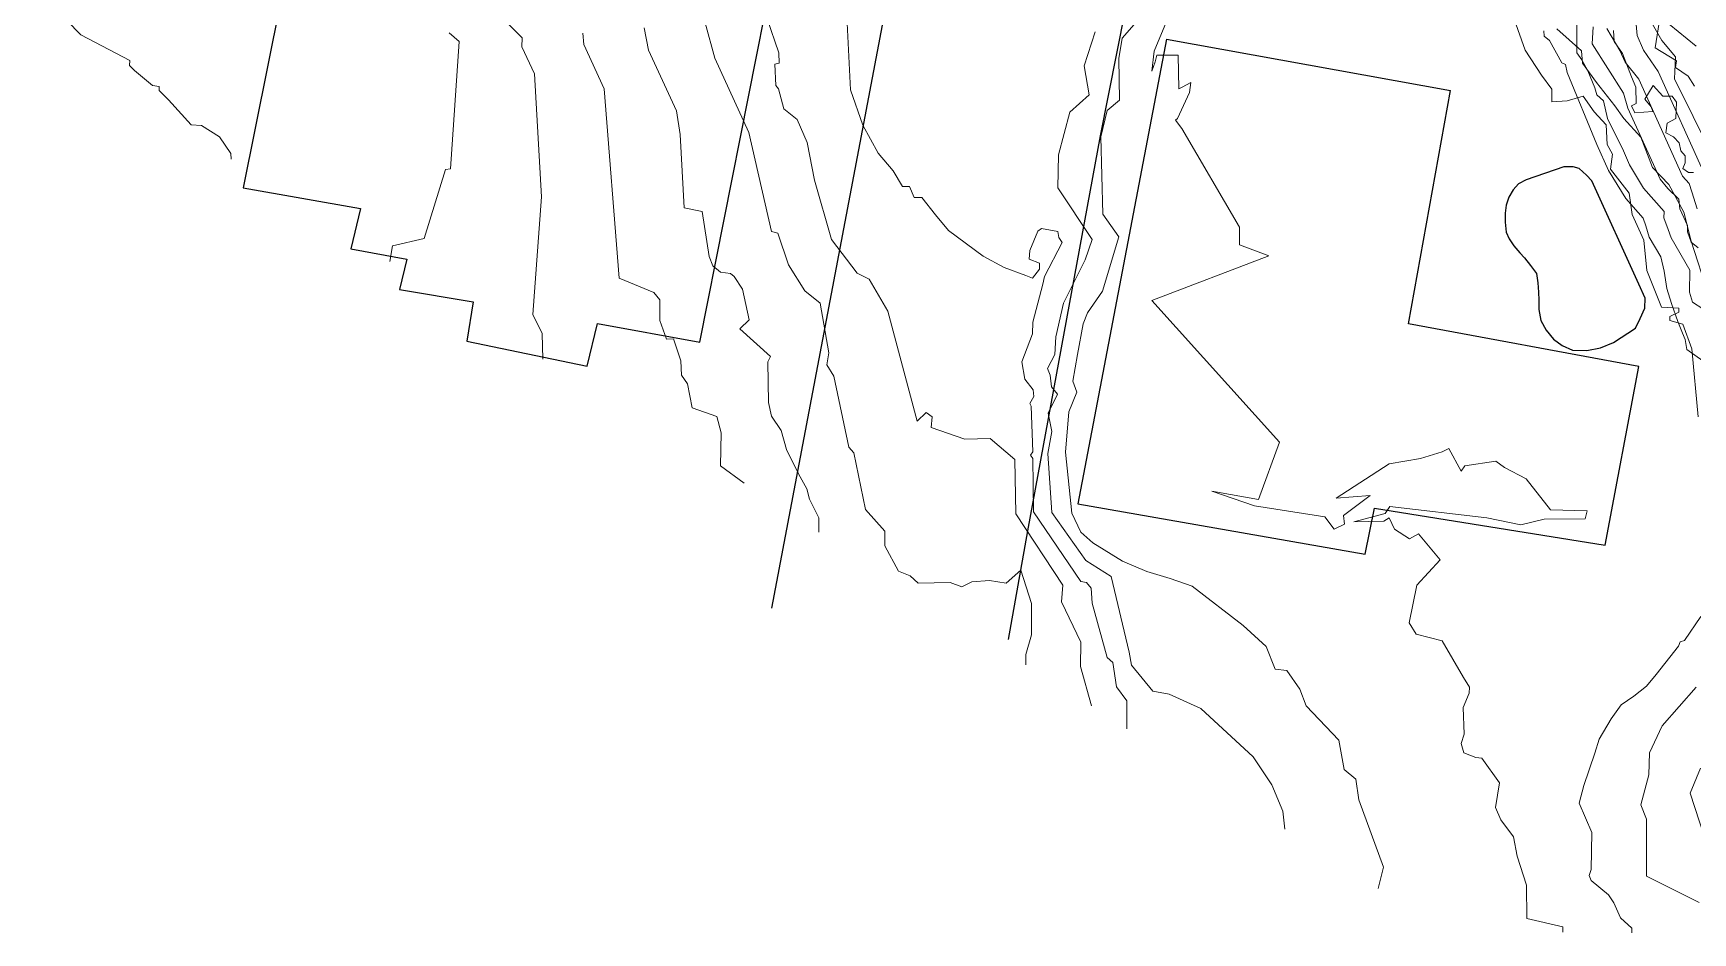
# Model space of a CAD drawing. Header units: metres. Extents: x 683 to 917, y -108 to 80.
# Drawn here: x 760.9 to 830.6, y -107.7 to -69.9 of the extents above; entities that cross this region are included whole.
import ezdxf

# ---------------------------------------------------------------- set-up
doc = ezdxf.new("R2010")
doc.units = ezdxf.units.M
doc.layers.add('Cadastre with houses', color=6, linetype='Continuous')
doc.layers.add('Landslide2025', color=21, linetype='Continuous')

msp = doc.modelspace()

# ---------------------------------------------------------------- linework, layer by layer
at = {"lineweight": 0}
for points, elevation in [([(769.184, -75.2), (769.167, -74.96), (768.688, -74.259), (767.936, -73.781), (767.491, -73.746), (766.551, -72.703), (766.157, -72.31), (766.157, -72.139), (765.867, -72.105), (765.114, -71.472), (764.909, -71.267), (764.926, -71.045), (762.857, -69.968), (762.276, -69.369), (762.036, -69.369), (761.797, -69.044), (761.523, -69.027), (760.378, -67.044)], 37.5), ([(782.263, -83.588), (782.244, -82.507), (781.846, -81.711), (782.208, -76.778), (781.922, -71.605), (781.38, -70.483), (781.4, -70.095), (778.922, -67.598)], 36.5), ([(793.856, -90.855), (793.856, -90.25), (793.464, -89.466), (793.358, -89.039), (793.002, -88.399), (792.503, -87.384), (792.272, -86.583), (791.862, -85.978), (791.738, -85.408), (791.72, -83.7), (791.827, -83.486), (790.545, -82.311), (790.937, -81.938), (790.652, -80.656), (790.296, -80.122), (790.154, -79.998), (789.721, -79.94), (789.403, -79.676), (789.245, -79.279), (788.959, -77.392), (788.198, -77.234), (788.04, -74.158), (787.881, -73.159), (786.709, -70.613), (786.527, -69.68)], 35.5), ([(802.55, -96.423), (802.55, -95.995), (802.794, -95.17), (802.794, -93.856), (802.336, -92.45), (801.725, -93), (801.022, -92.878), (800.288, -92.939), (799.86, -93.153), (799.371, -92.97), (798.027, -93), (797.687, -92.682), (797.199, -92.491), (796.626, -91.43), (796.626, -90.815), (795.82, -89.903), (795.332, -87.526), (795.12, -87.293), (794.483, -84.301), (794.186, -83.835), (794.271, -83.325), (793.91, -81.246), (793.274, -80.716), (792.587, -79.633), (792.13, -78.3), (791.864, -78.224), (790.922, -74.074), (789.486, -70.956), (789.082, -69.476)], 35), ([(791.684, -69.298), (792.172, -70.728), (792.196, -71.161), (792.015, -71.209), (792.051, -72.099), (792.16, -72.244), (792.388, -73.074), (792.953, -73.531), (793.365, -74.49), (793.681, -76.071), (794.389, -78.571), (795.473, -79.986), (795.97, -80.227), (796.761, -81.581), (797.992, -86.188), (798.371, -85.826), (798.612, -86.016), (798.578, -86.464), (799.99, -86.946), (801.058, -86.929), (802.092, -87.808), (802.127, -90.082), (804.108, -93.079), (804.051, -93.784), (804.857, -95.477), (804.839, -96.498), (805.305, -98.147)], 34.5), ([(806.79, -99.108), (806.798, -97.939), (806.364, -97.347), (806.206, -96.321), (805.969, -96.124), (805.338, -93.836), (805.299, -93.204), (805.101, -92.968), (804.865, -92.928), (802.872, -90.008), (802.839, -87.758), (802.74, -87.625), (802.839, -87.477), (802.773, -85.559), (802.723, -85.459), (802.889, -85.162), (802.856, -84.881), (802.508, -84.434), (802.376, -83.707), (802.823, -82.533), (802.839, -82.037), (803.259, -80.444), (803.327, -80.125), (804.079, -78.691), (803.942, -78.486), (803.897, -78.236), (803.214, -78.099), (803.054, -78.213), (803.054, -78.213), (802.713, -79.033), (802.69, -79.397), (803.123, -79.556), (803.123, -79.807), (802.827, -80.194), (802.553, -80.08), (801.643, -79.738), (800.755, -79.26), (799.297, -78.19), (798.751, -77.53), (798.182, -76.801), (797.863, -76.801), (797.66, -76.336), (797.372, -76.348), (796.973, -75.686), (796.348, -74.937), (795.711, -73.763), (795.187, -72.289), (795.049, -69.479)], 34), ([(817.347, -105.812), (817.574, -104.923), (816.531, -102.1), (816.413, -101.229), (815.914, -100.821), (815.696, -99.586), (814.318, -98.146), (814.063, -97.446), (813.507, -96.668), (813.018, -96.602), (812.641, -95.657), (811.674, -94.78), (809.54, -93.124), (808.617, -92.795), (807.63, -92.508), (806.616, -92.066), (805.366, -91.308), (804.864, -90.857), (804.475, -90.058), (804.218, -87.497), (804.353, -85.797), (804.694, -84.971), (804.524, -84.508), (804.718, -83.402), (804.961, -82.113), (805.144, -81.651), (805.764, -80.739), (806.457, -78.453), (805.781, -77.506), (805.7, -74.251), (805.968, -73.154), (806.481, -72.711), (806.458, -70.961), (806.59, -70.114), (807.388, -69.204)], 33), ([(808.53, -69.241), (807.939, -70.657), (807.845, -71.492), (807.986, -71.107), (808.052, -70.826), (808.943, -70.826), (808.971, -72.242), (809.111, -72.176), (809.477, -71.97), (809.43, -72.401), (808.924, -73.489), (808.841, -73.56), (809.1, -73.909), (811.518, -78.044), (811.519, -78.79), (812.755, -79.248), (807.838, -81.123), (813.199, -87.083), (812.314, -89.484), (810.365, -89.13), (812.148, -89.755), (815.107, -90.214), (815.503, -90.724), (815.931, -90.516), (815.889, -90.151), (817.015, -89.317), (815.587, -89.421), (817.807, -87.983), (819.13, -87.764), (820.037, -87.483), (820.308, -87.337), (820.829, -88.296), (820.985, -88.067), (822.288, -87.879), (822.652, -88.142), (823.557, -88.622), (824.583, -89.92), (826.121, -89.964), (826.033, -90.302), (824.321, -90.313), (823.339, -90.542), (821.91, -90.247), (817.83, -89.778), (817.644, -90.073), (816.324, -90.422), (817.579, -90.4), (817.808, -90.247), (818.037, -90.727), (818.659, -91.142), (819.041, -90.924), (819.946, -92.015), (818.964, -93.084), (818.653, -94.665), (818.945, -95.141), (820.035, -95.418), (820.934, -96.962), (821.186, -97.37), (821.162, -97.622), (820.922, -98.222), (820.958, -99.338), (820.826, -99.733), (820.946, -100.117), (821.45, -100.321), (821.703, -100.343), (822.447, -101.378), (822.269, -102.413), (822.496, -102.931), (823.035, -103.653), (823.179, -104.457), (823.579, -105.681), (823.595, -107.072), (825.096, -107.428), (825.105, -107.652)], 32.5), ([(830.979, -81.475), (830.551, -81.203), (830.415, -80.775), (830.434, -79.86), (829.656, -78.499), (829.52, -78.149), (829.345, -77.662), (829.364, -77.39), (828.489, -76.417), (827.905, -75.425), (827.652, -74.842), (826.975, -73.489), (826.806, -72.751), (826.532, -72.498), (826.448, -72.203), (826.153, -71.487), (825.9, -71.024), (825.69, -70.729), (825.69, -69.528)], 31.5), ([(830.783, -78.919), (830.492, -78.673), (830.335, -78.247), (830.335, -77.978), (830.021, -77.283), (829.977, -76.88), (829.506, -76.432), (829.192, -76.029), (827.826, -73.049), (827.647, -72.422), (826.34, -70.344), (826.375, -69.639)], 31), ([(831.046, -75.818), (829.099, -71.514), (828.484, -70.612), (828.217, -69.997), (828.176, -69.546)], 30), ([(828.755, -69.336), (829.258, -70.207), (829.832, -70.893), (829.791, -71.816), (831.359, -74.983)], 29.5), ([(830.698, -70.448), (829.57, -69.525)], 29), ([(778.328, -69.882), (778.756, -70.248), (778.389, -75.595), (778.175, -75.625), (777.289, -78.528), (775.955, -78.839), (775.844, -79.484)], 37), ([(783.943, -69.9), (783.985, -70.38), (784.84, -72.236), (785.47, -80.191), (786.933, -80.786), (787.184, -81.106), (787.184, -81.974), (787.459, -82.752), (787.751, -82.743), (788.062, -83.667), (788.085, -84.263), (788.337, -84.629), (788.543, -85.637), (789.573, -86.004), (789.757, -86.691), (789.734, -88.065), (790.719, -88.798)], 36), ([(813.432, -103.325), (813.432, -103.325), (813.34, -102.575), (812.879, -101.47), (812.09, -100.286), (809.906, -98.26), (808.564, -97.655), (807.88, -97.536), (806.985, -96.444), (806.887, -95.891), (806.131, -92.719), (805.064, -92.05), (803.635, -90.027), (803.467, -87.559), (803.635, -86.633), (803.481, -85.862), (803.874, -85.063), (803.623, -84.751), (803.568, -84.268), (803.456, -83.989), (803.772, -83.394), (803.809, -82.651), (804.125, -81.238), (805.036, -79.417), (805.333, -78.562), (803.887, -76.4), (803.916, -75.014), (804.393, -73.223), (805.216, -72.486), (804.997, -71.276), (805.465, -69.842)], 33.5), ([(830.977, -83.667), (830.308, -83.191), (830.246, -82.768), (830.121, -82.494), (829.934, -82.009), (829.661, -81.25), (829.474, -80.628), (829.362, -79.893), (829.213, -79.296), (828.727, -78.462), (828.59, -77.989), (828.478, -77.666), (827.744, -76.845), (827.025, -75.671), (826.532, -74.572), (825.29, -71.56), (825.215, -71.224), (825.066, -71.15), (824.543, -70.216), (824.319, -70.03), (824.3, -69.806)], 32), ([(830.743, -77.285), (830.526, -76.567), (830.404, -76.214), (830.133, -75.903), (828.295, -71.835), (827.725, -71.115), (827.5, -70.635), (826.944, -69.704)], 30.5), ([(827.994, -107.677), (827.994, -107.477), (827.528, -107.049), (827.242, -106.421), (827.014, -106.087), (826.29, -105.478), (826.204, -105.278), (826.29, -105.021), (826.317, -103.468), (825.784, -102.229), (825.987, -101.499), (826.442, -100.134), (826.624, -99.542), (827.125, -98.7), (827.557, -98.109), (828.08, -97.745), (828.61, -97.328), (829.027, -96.835), (829.962, -95.635), (830.025, -95.458), (830.215, -95.407), (830.897, -94.397)], 32), ([(830.822, -106.406), (829.287, -105.632), (828.609, -105.3), (828.612, -102.9), (828.38, -102.303), (828.711, -101.043), (828.744, -100.115), (829.275, -98.987), (830.701, -97.363)], 31.5), ([(831.033, -103.619), (830.447, -101.808), (830.889, -100.763)], 31)]:
    msp.add_lwpolyline(points, dxfattribs=dict(at, elevation=elevation))
at = {"layer": 'Cadastre with houses'}
for p, q in [((808.463, -70.16, 35), (804.727, -89.665, 35)), ((818.618, -82.111, 35), (820.383, -72.307, 35)), ((828.298, -83.906, 35), (818.618, -82.111, 35)), ((826.874, -91.398, 35), (828.298, -83.906, 35)), ((804.727, -89.665, 35), (816.804, -91.775, 35)), ((816.804, -91.775, 35), (817.194, -89.85, 35)), ((817.194, -89.85, 35), (826.874, -91.398, 35))]:
    msp.add_line(p, q, dxfattribs=at)
for points in [[(801.112, -45.373, 32), (791.862, -94.053, 38.5)], [(801.822, -95.369, 37.8), (802.633, -90.797, 36.6), (805.691, -74.213, 35.1), (808.462, -60.231, 35.1), (810.935, -46.853, 31.2)], [(792.942, -62.255, 40), (780.496, -60.15, 40), (778.556, -67.209, 40), (771.745, -66.156, 40), (769.681, -76.393, 40), (774.614, -77.26, 40), (774.201, -78.953, 40), (776.554, -79.386, 40), (776.245, -80.666, 40), (779.341, -81.182, 40), (779.072, -82.833, 40), (784.129, -83.886, 40), (784.562, -82.09, 40), (788.855, -82.874, 40), (792.942, -62.255, 40)], [(808.463, -70.16, 35), (820.383, -72.307, 35)], [(826.316, -76.11, 34.2), (826.1, -75.872, 34.2), (825.79, -75.583, 34.2), (825.542, -75.511, 34), (825.15, -75.511, 34.2), (823.561, -76.068, 34.2), (823.241, -76.223, 34.2), (823.014, -76.481, 34.2), (822.838, -76.791, 34.2), (822.715, -77.131, 34.2), (822.673, -77.462, 34.2), (822.684, -77.843, 34.2), (822.715, -78.256, 34.2), (822.849, -78.545, 34.2), (823.045, -78.834, 34.2), (823.293, -79.123, 34.2), (823.489, -79.34, 34.2), (823.747, -79.66, 34.2), (823.994, -79.99, 34.2), (824.046, -80.392, 34.2), (824.077, -80.774, 34.2), (824.097, -81.115, 34.2), (824.097, -81.507, 34.2), (824.18, -81.971, 34.2), (824.18, -81.971, 34.2), (824.397, -82.374, 34.2), (824.706, -82.756, 34.2), (825.068, -83.024, 34.2), (825.511, -83.21, 34.2), (826.11, -83.23, 34.2), (826.677, -83.117, 34.2), (827.235, -82.89, 34.2), (828.153, -82.291, 34.2), (828.349, -81.889, 34.2), (828.545, -81.455, 34.2), (828.566, -81.032, 34.2), (828.298, -80.444, 34.2), (826.316, -76.11, 34.2)]]:
    msp.add_polyline3d(points, dxfattribs=at)
at = {"layer": 'Landslide2025', "lineweight": 0}
for points, elevation in [([(830.783, -86.008), (830.52, -83.158), (830.147, -82.127), (829.599, -81.973), (829.599, -81.798), (829.972, -81.622), (829.972, -81.447), (829.248, -81.403), (828.634, -79.868), (828.503, -78.596), (828.02, -77.522), (827.889, -76.622), (827.099, -75.614), (827.187, -74.978), (826.968, -74.583), (826.924, -73.75), (826.419, -73.201), (825.959, -72.543), (825.279, -72.741), (824.643, -72.785), (824.643, -72.258), (824.204, -71.666), (823.525, -70.614), (823.064, -69.32)], 32), ([(829.152, -69.45), (828.975, -70.523), (829.87, -71.064), (829.831, -71.35), (830.362, -71.704), (830.628, -72.127)], 29), ([(831.201, -80.844), (830.494, -78.64), (830.182, -77.423), (829.557, -76.255), (828.866, -75.548), (828.373, -74.265), (827.665, -73.492), (827.287, -72.949), (826.514, -71.979), (825.922, -71.156), (825.889, -70.646), (824.853, -69.725)], 31), ([(827.234, -69.794), (827.251, -70.258), (827.612, -70.756), (827.99, -71.736), (828.162, -72.165), (828.179, -72.853), (827.99, -72.956), (828.128, -73.248), (828.884, -73.197), (828.815, -72.99), (828.54, -72.681), (828.901, -72.097), (829.296, -72.543), (829.692, -72.543), (829.881, -72.801), (829.846, -73.489), (829.485, -73.678), (829.434, -74.09), (829.743, -74.262), (829.984, -74.503), (830.053, -74.846), (830.242, -75.053), (830.242, -75.345), (830.139, -75.585), (830.379, -75.757), (830.585, -75.757)], 30)]:
    msp.add_lwpolyline(points, dxfattribs=dict(at, elevation=elevation))

doc.saveas('drawing.dxf')
